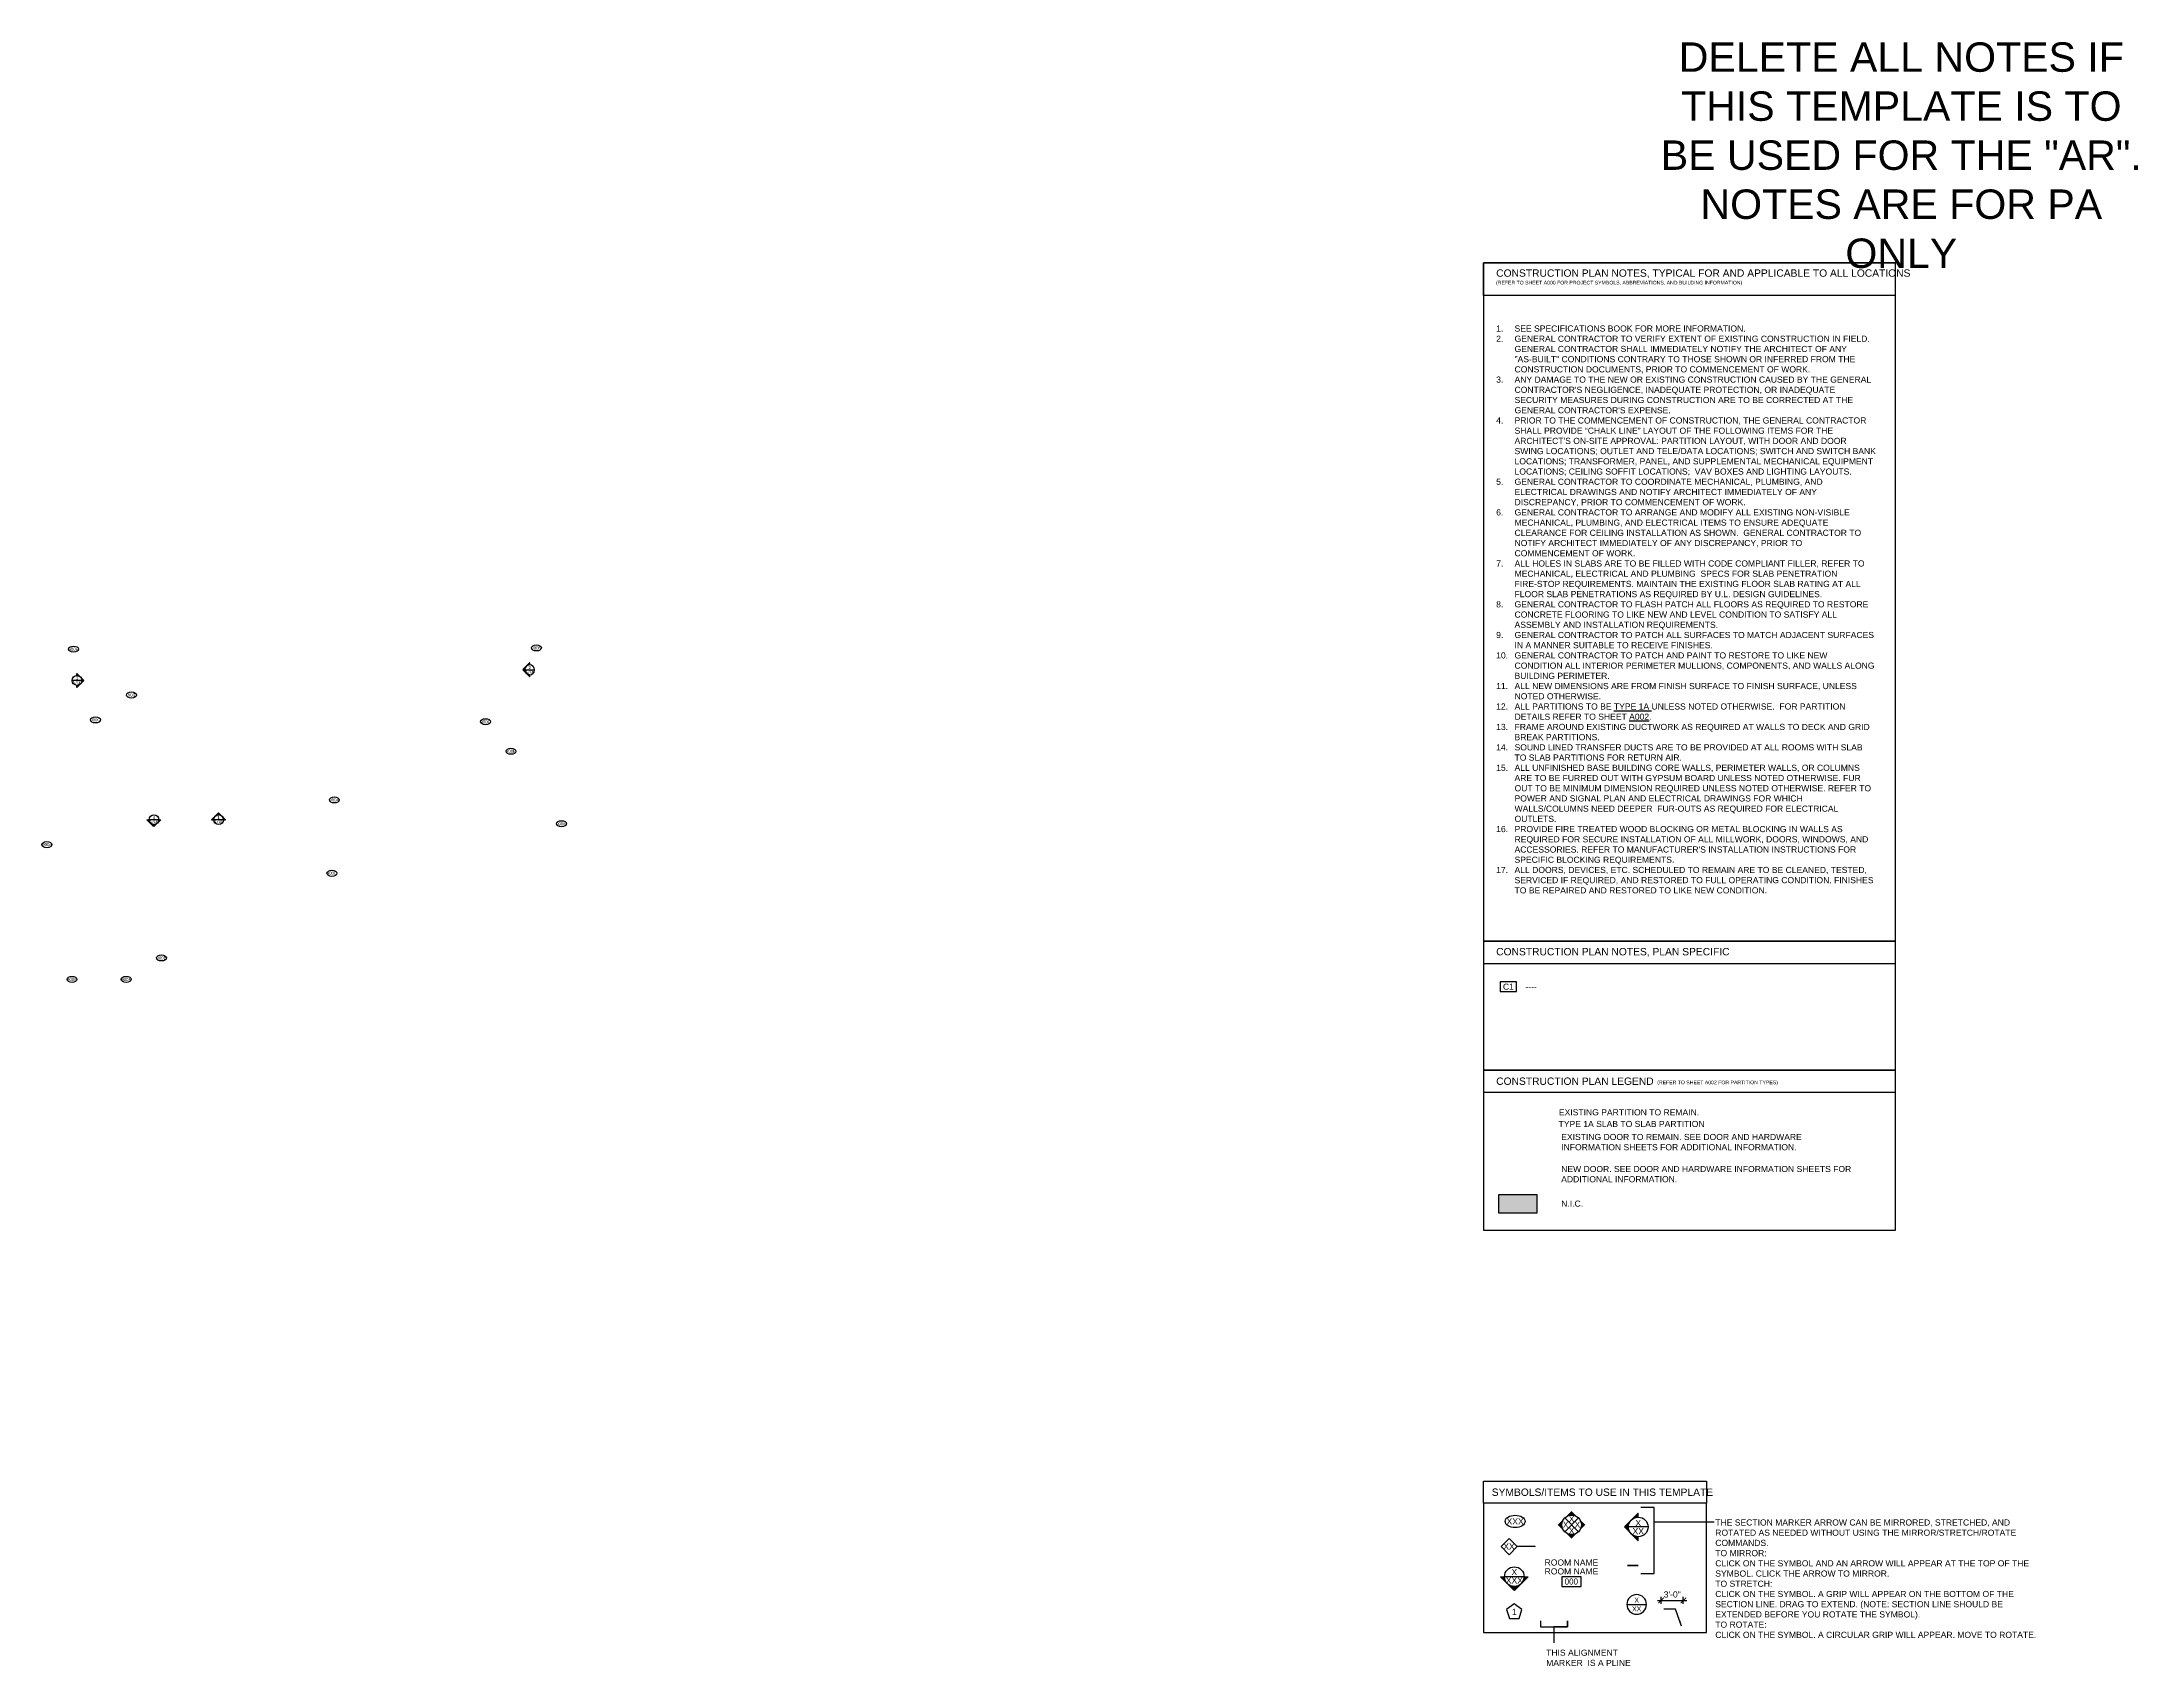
# Model space of a CAD drawing. Header units: inches. Extents: x 491 to 3912, y -542 to 2108.
import ezdxf
from ezdxf.enums import TextEntityAlignment as Align

# ---------------------------------------------------------------- set-up
doc = ezdxf.new("R2010")
doc.units = ezdxf.units.IN
doc.header["$LTSCALE"] = 96
doc.header["$MEASUREMENT"] = 0
for name, color, linetype in [('A-Anno-Flor', 7, 'Continuous'), ('A-Anno-PwrS', 7, 'Continuous'), ('A-Area-Iden', 7, 'Continuous'), ('A-Area-Iden-Name', 7, 'Continuous'), ('A-Area-Iden-Numb', 7, 'Continuous'), ('A-Door-Iden', 7, 'Continuous'), ('A-Flor-Case-Exst', 235, 'Continuous'), ('A-Flor-Case-Patt', 1, 'Continuous'), ('A-Wall-Iden', 7, 'Continuous'), ('Legend 300$0$A-Anno-PwrS', 7, 'Continuous')]:
    doc.layers.add(name, color=color, linetype=linetype)
doc.layers.add('Viewport', color=14, linetype='Continuous', plot=False)
doc.styles.add('OTJ_Title1', font='swiss.ttf')
doc.styles.add('OTJ_Title2', font='swissl.ttf')
doc.styles.add('RomanS', font='romans.shx')
doc.styles.add('THG-4', font='arial.ttf', dxfattribs={"width": 0.8})
doc.styles.add('XFINE_0', font='swissl.ttf')
doc.styles.add('XFINE_1-4', font='swissl.ttf', dxfattribs={"height": 5})
doc.styles.add('XFINE_1-8', font='swissl.ttf', dxfattribs={"height": 10})
doc.dimstyles.new('Aec_Wall_Tag', dxfattribs={"dimscale": 96, "dimtxt": 0.09375, "dimasz": 0.075, "dimexe": 0.25, "dimexo": 0, "dimgap": 0.0375, "dimtad": 1, "dimdec": 4, "dimzin": 3, "dimdsep": 46, "dimlunit": 4, "dimtxsty": 'RomanS', "dimcen": 0.09375, "dimdle": 0.125, "dimadec": 0, "dimazin": 0, "dimtfac": 0.75, "dimtdec": 4, "dimtmove": 2, "dimatfit": 3, "dimldrblk": 'Aec_Arrow_Bar', "dimfxl": 1, "dimfrac": 1, "dimtolj": 1, "dimtzin": 0, "dimarcsym": 0})
doc.dimstyles.new('OTJ_1-8', dxfattribs={"dimscale": 96, "dimtxt": 0.09375, "dimasz": 0.09375, "dimexe": 0.0625, "dimexo": 0.15625, "dimgap": 0.046875, "dimtad": 1, "dimdec": 1, "dimzin": 3, "dimdsep": 46, "dimlunit": 4, "dimtxsty": 'XFINE_1-8', "dimblk": 'ARCHTICK', "dimcen": 0.09, "dimdle": 0.0625, "dimclrd": 15, "dimclre": 15, "dimclrt": 7, "dimadec": 0, "dimazin": 0, "dimtfac": 0.75, "dimtdec": 1, "dimtix": 1, "dimtmove": 1, "dimatfit": 3, "dimfxl": 1, "dimfrac": 1, "dimtolj": 1, "dimtzin": 0, "dimarcsym": 0})
pattern_1 = [(90, (0, 0), (-0.008, 5e-19), [])]

# ---------------------------------------------------------------- blocks, each defined once
blk = doc.blocks.new('multi-note')
at = {"color": 4}
blk.add_lwpolyline([(-1.67, -1), (1.67, -1), (1.67, 1), (-1.67, 1)], close=True, dxfattribs=at)
at = {"color": 0, "style": 'XFINE_0', "width": 0.8}
blk.add_attdef('MULTI-NOTE', text='', height=1, dxfattribs=at).set_placement((0, 0), align=Align.MIDDLE_CENTER)
blk = doc.blocks.new('Aec_Wall_Tag_P')
at = {"color": 4}
blk.add_lwpolyline([(-0.6, -1.66), (1.06, 0), (-0.6, 1.66), (-2.25, 0)], close=True, dxfattribs=at)
at = {"style": 'XFINE_0', "width": 0.8}
blk.add_attdef('WALL:TYPE', text='', height=1, dxfattribs=at).set_placement((0, 0), align=Align.MIDDLE)
at = {"style": 'XFINE_0', "width": 0.8, "flags": 1}
blk.add_attdef('NAME:OBJECTSTYLE', text='', height=1, dxfattribs=at).set_placement((0, -2.5), align=Align.MIDDLE)
blk = doc.blocks.new('Aec_Arrow_Bar')
at = {"const_width": 0.188}
blk.add_lwpolyline([(-1, 0), (0.125, 0)], dxfattribs=at)
blk = doc.blocks.new('OTJ_Elev')
at = {"color": 0}
blk.add_line((2, 0), (-2, 0), dxfattribs=at)
blk.add_circle((0, 0), 2, dxfattribs=at)
at = {"color": 0, "style": 'XFINE_0', "width": 0.8}
blk.add_attdef('NUMBER', text='', height=1, dxfattribs=at).set_placement((0, 0.38), align=Align.CENTER)
blk.add_attdef('SHEET', text='', height=1, dxfattribs=at).set_placement((0, -0.42), align=Align.TOP_CENTER)
blk = doc.blocks.new('OTJ_Elev_Arrow')
h = blk.add_hatch()
h.set_pattern_fill('_USER', color=0, scale=0.008, angle=90, style=0, pattern_type=0)
h.set_pattern_definition(pattern_1)
h.paths.add_polyline_path([(-1.41, 1.41), (-2.83, 0), (-2, 0, -0.198912)])
h.paths.add_polyline_path([(0, 2.83), (-1.41, 1.41, -0.414214), (1.41, 1.41)])
h.paths.add_polyline_path([(1.41, 1.41, -0.198912), (2, 0), (2.83, 0)])
h = blk.add_hatch(color=0)
h.paths.add_polyline_path([(-1.41, 1.41), (-2.83, 0), (-2, 0, -0.198912)])
h.paths.add_polyline_path([(0, 2.83), (-1.41, 1.41, -0.414214), (1.41, 1.41)])
h.paths.add_polyline_path([(1.9, 0.93), (1.8, 0.88, -0.114349), (2, 0), (2.83, 0)])
h.paths.add_polyline_path([(1.41, 1.41, -0.082683), (1.8, 0.88), (1.9, 0.93)])
at = {"color": 0}
blk.add_lwpolyline([(-2, 0), (-2.83, 0), (0, 2.83), (2.83, 0), (2, 0)], dxfattribs=at)
blk.add_lwpolyline([(-2, 0), (-2.83, 0), (0, 2.83), (2.83, 0), (2, 0)], dxfattribs=at)
blk = doc.blocks.new('OTJCustomDoorTag-P')
at = {"color": 4}
blk.add_ellipse((0, 0), major_axis=(-2.03, 0), ratio=0.615385, dxfattribs=at)
at = {"style": 'XFINE_0', "width": 0.7}
blk.add_attdef('DOOR:NUM', text='', height=1, dxfattribs=at).set_placement((0, 0), align=Align.MIDDLE)
at = {"style": 'XFINE_0', "width": 0.7, "flags": 1}
for tag, p in [('DOOR:HDWR', (5.16, -4)), ('DOOR:MAT', (5.16, -5.85)), ('DOOR:FRAME', (5.16, -7.66)), ('DOOR:NEWRELOC', (5.16, -9.46)), ('DOOR:RATING', (5.16, -11.26)), ('DOOR:ROOM', (5.16, -13.01)), ('DOOR:TYPE', (5.16, -14.63)), ('DOOR:COST', (5.16, -16.25))]:
    blk.add_attdef(tag, text='', height=1, dxfattribs=at).set_placement(p, align=Align.MIDDLE_LEFT)
blk = doc.blocks.new('OTJ_Elev_2')
at = {"color": 0}
for p, q in [((1.41, 1.41), (-1.41, -1.41)), ((-1.41, 1.41), (1.41, -1.41))]:
    blk.add_line(p, q, dxfattribs=at)
blk.add_circle((0, 0), 2, dxfattribs=at)
at = {"color": 0, "style": 'XFINE_0', "width": 0.8}
for tag, p in [('NUMBER2', (-1.09, 0)), ('NUMBER1', (0, 1.09)), ('NUMBER4', (1.09, 0)), ('NUMBER3', (0, -1.03))]:
    blk.add_attdef(tag, text='', height=1, dxfattribs=at).set_placement(p, align=Align.MIDDLE_CENTER)
blk = doc.blocks.new('OTJ_Elev_Arrow_2')
blk.add_hatch(color=256).paths.add_polyline_path([(0, 2.83), (-1.41, 1.41, -0.414214), (1.41, 1.41)])
blk = doc.blocks.new('OTJ_Room_Tag_4_P')
at = {"layer": 'A-Area-Iden-Numb', "color": 4}
blk.add_lwpolyline([(2, -2), (2, 0), (-2, 0), (-2, -2)], close=True, dxfattribs=at)
at = {"layer": 'A-Area-Iden-Name', "style": 'XFINE_0', "width": 0.8}
for tag, p in [('ROOM:NAME1', (0, 2.35)), ('ROOM:NAME2', (0, 0.33))]:
    blk.add_attdef(tag, text='', height=1.33, dxfattribs=at).set_placement(p, align=Align.CENTER)
at = {"layer": 'A-Area-Iden-Numb', "style": 'XFINE_0', "width": 1.569593}
blk.add_attdef('ROOM:NUMBER', text='', height=1, dxfattribs=at).set_placement((-1.5, -1.5), (1.5, -1.5), align=Align.FIT)
blk = doc.blocks.new('PENT')
at = {"color": 4}
blk.add_lwpolyline([(0.091, -0.125), (0.147, 0.048), (0, 0.155), (-0.147, 0.048), (-0.091, -0.125)], close=True, dxfattribs=at)
at = {"linetype": 'Continuous', "style": 'THG-4', "width": 0.8}
blk.add_attdef('EQUIP', text='', height=0.0938, dxfattribs=at).set_placement((0, 0), align=Align.MIDDLE)
blk = doc.blocks.new('OTJ_Section_Arrow_1')
h = blk.add_hatch()
h.set_pattern_fill('_USER', color=0, scale=0.008, angle=90, style=0, pattern_type=0)
h.set_pattern_definition(pattern_1)
h.paths.add_polyline_path([(-1.41, 1.41), (-2.83, 0), (-2, 0, -0.198912)])
h.paths.add_polyline_path([(0, 2.83), (-1.41, 1.41, -0.414214), (1.41, 1.41)])
h.paths.add_polyline_path([(1.41, 1.41, -0.198912), (2, 0), (2.83, 0)])
h = blk.add_hatch(color=0)
h.paths.add_polyline_path([(-1.41, 1.41), (-2.83, 0), (-2, 0, -0.198912)])
h.paths.add_polyline_path([(0, 2.83), (-1.41, 1.41, -0.414214), (1.41, 1.41)])
h.paths.add_polyline_path([(1.9, 0.93), (1.8, 0.88, -0.114349), (2, 0), (2.83, 0)])
h.paths.add_polyline_path([(1.41, 1.41, -0.082683), (1.8, 0.88), (1.9, 0.93)])
at = {"color": 0}
blk.add_lwpolyline([(-2, 0), (-2.83, 0), (0, 2.83), (2.83, 0), (2, 0)], dxfattribs=at)
blk.add_lwpolyline([(-2, 0), (-2.83, 0), (0, 2.83), (2.83, 0), (2, 0)], dxfattribs=at)
blk = doc.blocks.new('*U188')
at = {"color": 0}
blk.add_line((2, 0), (-2, 0), dxfattribs=at)
blk.add_lwpolyline([(-2.25, -7.85, 0.375, 0.375, 0), (0, -7.85, 0, 0, 0), (0, -2, 0, 0, 0)], format="xyseb")
blk.add_circle((0, 0), 2, dxfattribs=at)
at = {"xscale": -1, "rotation": 89.99999999999993}
blk.add_blockref('OTJ_Section_Arrow_1', (0, 0), dxfattribs=at)
at = {"color": 0, "style": 'XFINE_0', "width": 0.8}
blk.add_attdef('NUMBER', text='', height=1, dxfattribs=at).set_placement((0, 0.38), align=Align.CENTER)
blk.add_attdef('SHEET', text='', height=1, dxfattribs=at).set_placement((0, -0.42), align=Align.TOP_CENTER)
blk = doc.blocks.new('OTJ_Section')
at = {"color": 0}
blk.add_line((2, 0), (-2, 0), dxfattribs=at)
blk.add_circle((0, 0), 2, dxfattribs=at)
at = {"color": 0, "style": 'XFINE_0', "width": 0.8}
blk.add_attdef('NUMBER', text='', height=1, dxfattribs=at).set_placement((0, 0.38), align=Align.CENTER)
blk.add_attdef('SHEET', text='', height=1, dxfattribs=at).set_placement((0, -0.42), align=Align.TOP_CENTER)
blk = doc.blocks.new('_ArchTick')
at = {"color": 0, "linetype": 'ByBlock', "const_width": 0.15}
blk.add_lwpolyline([(-0.5, -0.5), (0.5, 0.5)], dxfattribs=at)
blk = doc.blocks.new('*D189')
at = {"layer": 'A-Anno-Flor', "color": 15, "lineweight": -2, "transparency": 16777216}
for p, q in [((3127.9, -435.3), (3176.1, -435.3)), ((3133.9, -441.1), (3133.9, -429.3)), ((3170.1, -441.1), (3170.1, -429.3))]:
    blk.add_line(p, q, dxfattribs=at)
at = {"layer": 'DefPoints', "color": 0, "transparency": 16777216}
for p in [(3170.1, -435.3), (3133.9, -456.1), (3170.1, -456.1)]:
    blk.add_point(p, dxfattribs=at)
at = {"layer": 'A-Anno-Flor', "color": 15, "lineweight": -2, "transparency": 16777216, "xscale": 9, "yscale": 9, "zscale": 9, "rotation": 180}
blk.add_blockref('_ArchTick', (3133.9, -435.3), dxfattribs=at)
at = {"layer": 'A-Anno-Flor', "color": 15, "lineweight": -2, "transparency": 16777216, "xscale": 9, "yscale": 9, "zscale": 9}
blk.add_blockref('_ArchTick', (3170.1, -435.3), dxfattribs=at)
at = {"layer": 'A-Anno-Flor', "color": 7, "transparency": 16777216, "insert": (3152, -425.6), "char_height": 10, "attachment_point": 5, "style": 'XFINE_1-8'}
blk.add_mtext('\\A1;3\'-0"', dxfattribs=at)

msp = doc.modelspace()

# ---------------------------------------------------------------- hatches: boundary and pattern name
at = {"layer": 'A-Flor-Case-Patt'}
msp.add_hatch(color=254, dxfattribs=at).paths.add_polyline_path([(2868.87, 226.89), (2931.03, 226.89), (2931.03, 196.55), (2868.87, 196.55)])

# ---------------------------------------------------------------- linework, layer by layer
at = {"layer": 'A-Anno-Flor', "color": 15}
msp.add_lwpolyline([(2948.07, -473.49, 0, 3, 0), (2948.07, -464.47, 0, 0, 0), (2948.07, -450.45, 0, 0, 0), (2971.96, -450.45, 0, 0, 0), (2971.96, -464.47, 3, 0, 0), (2971.96, -473.49, 0, 3, 0)], format="xyseb", dxfattribs=at)
at = {"layer": 'A-Anno-PwrS', "color": 5}
msp.add_lwpolyline([(3516.37, 1694.1), (2843.93, 1694.1), (2843.93, 1747.61), (3516.37, 1747.61)], dxfattribs=at)
for points in [[(2843.93, 640.27), (3516.37, 640.27), (3516.37, 1747.61), (2843.93, 1747.61)], [(2843.93, 429.94), (3516.37, 429.94), (3516.37, 640.27), (2843.93, 640.27)], [(2843.93, 169.09), (3516.37, 169.09), (3516.37, 429.94), (2843.93, 429.94)], [(2843.93, -240.75), (3207.88, -240.75), (3207.88, -276.75), (2843.93, -276.75)], [(2843.93, -487.59), (3207.88, -487.59), (3207.88, -276.75), (2843.93, -276.75)]]:
    msp.add_lwpolyline(points, close=True, dxfattribs=at)
at = {"layer": 'A-Flor-Case-Exst'}
msp.add_lwpolyline([(2868.87, 226.89), (2931.03, 226.89), (2931.03, 196.55), (2868.87, 196.55)], close=True, dxfattribs=at)
at = {"layer": 'Legend 300$0$A-Anno-PwrS', "color": 5}
for points in [[(3516.37, 640.27), (2843.93, 640.27), (2843.93, 604.27), (3516.37, 604.27)], [(3516.37, 429.94), (2843.93, 429.94), (2843.93, 393.94), (3516.37, 393.94)]]:
    msp.add_lwpolyline(points, dxfattribs=at)
at = {"layer": 'Viewport', "color": 4}
msp.add_line((3220.26, -307.83), (3122.54, -307.83), dxfattribs=at)
for points in [[(3100.58, -391.38), (3122.54, -391.38), (3122.54, -283.91), (3100.58, -283.91)], [(2936.88, -468.71), (2936.88, -478.18), (2981.12, -478.18), (2981.12, -468.71), (2981.12, -478.18), (2959, -478.18), (2959, -504.32)]]:
    msp.add_lwpolyline(points, dxfattribs=at)

# ---------------------------------------------------------------- block references
at = {"layer": 'A-Anno-Flor'}
ref = msp.add_blockref('OTJ_Elev', (548.01, 1065.92), dxfattribs=dict(at, xscale=4, yscale=4, zscale=4))
ref.add_attrib('NUMBER', '3', dxfattribs={"layer": '0', "color": 0, "height": 5, "style": 'XFINE_1-8'}).set_placement((548.01, 1065.66), align=Align.BOTTOM_CENTER)
ref.add_attrib('SHEET', 'A700', dxfattribs={"layer": '0', "color": 0, "height": 5, "style": 'XFINE_1-8'}).set_placement((548.01, 1058.84), align=Align.BOTTOM_CENTER)
for name, p, xscale, yscale, zscale, rotation in [('OTJ_Elev_Arrow', (548.02, 1065.94), 4, 4, 4, 270), ('OTJ_Elev_Arrow', (1287.03, 1083.29), -4, 4, 4, 90), ('OTJ_Elev_Arrow', (673.7, 838.68), 4, 4, 4, 180), ('OTJ_Elev_Arrow_2', (2987.77, -311.94), 8, 8, 8, 90.00000000000001), ('OTJ_Elev_Arrow_2', (2987.77, -311.94), -8, 8, 8, 270), ('OTJ_Elev_Arrow_2', (2987.77, -311.94), -8, 8, 8, 180), ('OTJ_Elev_Arrow', (2894.29, -396.55), 8, 8, 8, 180)]:
    msp.add_blockref(name, p, dxfattribs=dict(at, xscale=xscale, yscale=yscale, zscale=zscale, rotation=rotation))
ref = msp.add_blockref('OTJ_Elev', (1287.03, 1083.27), dxfattribs=dict(at, xscale=-4, yscale=4, zscale=4))
ref.add_attrib('NUMBER', '2', dxfattribs={"layer": '0', "color": 0, "height": 5, "style": 'XFINE_1-8'}).set_placement((1287.03, 1083), align=Align.BOTTOM_CENTER)
ref.add_attrib('SHEET', 'A700', dxfattribs={"layer": '0', "color": 0, "height": 5, "style": 'XFINE_1-8'}).set_placement((1287.29, 1076.18), align=Align.BOTTOM_CENTER)
ref = msp.add_blockref('OTJ_Elev', (673.7, 838.68), dxfattribs=dict(at, xscale=4, yscale=4, zscale=4))
ref.add_attrib('NUMBER', '4', dxfattribs={"layer": '0', "color": 0, "height": 5, "style": 'XFINE_1-8'}).set_placement((673.7, 838.42), align=Align.BOTTOM_CENTER)
ref.add_attrib('SHEET', 'A700', dxfattribs={"layer": '0', "color": 0, "height": 5, "style": 'XFINE_1-8'}).set_placement((673.7, 831.59), align=Align.BOTTOM_CENTER)
for name, p, xscale, yscale, zscale in [('OTJ_Elev_Arrow', (779.24, 838.68), -4, 4, 4), ('OTJ_Elev_Arrow_2', (2987.77, -311.94), 8, 8, 8)]:
    msp.add_blockref(name, p, dxfattribs=dict(at, xscale=xscale, yscale=yscale, zscale=zscale))
ref = msp.add_blockref('OTJ_Elev', (779.24, 838.68), dxfattribs=dict(at, xscale=4, yscale=4, zscale=4))
ref.add_attrib('NUMBER', '1', dxfattribs={"layer": '0', "color": 0, "height": 5, "style": 'XFINE_1-8'}).set_placement((779.24, 838.42), align=Align.BOTTOM_CENTER)
ref.add_attrib('SHEET', 'A700', dxfattribs={"layer": '0', "color": 0, "height": 5, "style": 'XFINE_1-8'}).set_placement((779.24, 831.59), align=Align.BOTTOM_CENTER)
ref = msp.add_blockref('OTJ_Elev_2', (2987.77, -311.94), dxfattribs=dict(at, xscale=8, yscale=8, zscale=8))
ref.add_attrib('NUMBER1', 'X', dxfattribs={"layer": '0', "color": 0, "height": 10, "style": 'XFINE_1-8'}).set_placement((2987.77, -310.46), align=Align.BOTTOM_CENTER)
ref.add_attrib('NUMBER2', 'X', dxfattribs={"layer": '0', "color": 0, "height": 10, "style": 'XFINE_1-8'}).set_placement((2978.1, -319.75), align=Align.BOTTOM_CENTER)
ref.add_attrib('NUMBER3', 'X', dxfattribs={"layer": '0', "color": 0, "height": 10, "style": 'XFINE_1-8'}).set_placement((2987.77, -329.53), align=Align.BOTTOM_CENTER)
ref.add_attrib('NUMBER4', 'X', dxfattribs={"layer": '0', "color": 0, "height": 10, "style": 'XFINE_1-8'}).set_placement((2997.29, -319.69), align=Align.BOTTOM_CENTER)
ref = msp.add_blockref('*U188', (3096.53, -315.41), dxfattribs=dict(at, xscale=8, yscale=8, zscale=8))
ref.add_attrib('NUMBER', 'X', dxfattribs={"layer": '0', "color": 0, "height": 10, "style": 'XFINE_1-8'}).set_placement((3096.53, -317), align=Align.BOTTOM_CENTER)
ref.add_attrib('SHEET', 'XX', dxfattribs={"layer": '0', "color": 0, "height": 10, "style": 'XFINE_1-8'}).set_placement((3096.53, -330.34), align=Align.BOTTOM_CENTER)
ref = msp.add_blockref('OTJ_Elev', (2894.29, -396.55), dxfattribs=dict(at, xscale=8, yscale=8, zscale=8))
ref.add_attrib('NUMBER', 'X', dxfattribs={"layer": '0', "color": 0, "height": 10, "style": 'XFINE_1-8'}).set_placement((2894.29, -397.07), align=Align.BOTTOM_CENTER)
ref.add_attrib('SHEET', 'XXX', dxfattribs={"layer": '0', "color": 0, "height": 10, "style": 'XFINE_1-8'}).set_placement((2894.29, -410.72), align=Align.BOTTOM_CENTER)
at = {"layer": 'A-Anno-Flor', "linetype": 'Continuous', "lineweight": -3}
ref = msp.add_blockref('PENT', (2894.12, -453.94), dxfattribs=dict(at, xscale=85.33674680322292, yscale=85.33674680322292, zscale=85.33674680322292))
ref.add_attrib('EQUIP', '1', dxfattribs={"layer": '0', "linetype": 'Continuous', "height": 10, "style": 'XFINE_1-8'}).set_placement((2894.12, -453.94), align=Align.MIDDLE)
at = {"layer": 'A-Anno-Flor'}
ref = msp.add_blockref('OTJ_Section', (3093.98, -441.78), dxfattribs=dict(at, xscale=-8, yscale=8, zscale=8))
ref.add_attrib('NUMBER', 'X', dxfattribs={"layer": '0', "color": 0, "height": 8, "style": 'XFINE_0', "width": 0.8}).set_placement((3093.99, -438.77), align=Align.CENTER)
ref.add_attrib('SHEET', 'XX', dxfattribs={"layer": '0', "color": 0, "height": 8, "style": 'XFINE_0', "width": 0.8}).set_placement((3093.99, -445.11), align=Align.TOP_CENTER)
at = {"layer": 'A-Anno-PwrS'}
ref = msp.add_blockref('multi-note', (2884.56, 566.25), dxfattribs=dict(at, xscale=8, yscale=8, zscale=8))
ref.add_attrib('MULTI-NOTE', 'C1', dxfattribs={"layer": '0', "color": 0, "height": 10, "style": 'XFINE_1-8'}).set_placement((2884.56, 566.25), align=Align.MIDDLE_CENTER)
at = {"layer": 'A-Area-Iden'}
ref = msp.add_blockref('OTJ_Room_Tag_4_P', (2987.56, -396.65), dxfattribs=dict(at, xscale=8, yscale=8, zscale=8))
ref.add_attrib('ROOM:NAME1', 'ROOM NAME', dxfattribs={"layer": 'A-Area-Iden-Name', "height": 10, "style": 'XFINE_1-8'}).set_placement((2987.56, -373.41), align=Align.MIDDLE_CENTER)
ref.add_attrib('ROOM:NAME2', 'ROOM NAME', dxfattribs={"layer": 'A-Area-Iden-Name', "height": 10, "style": 'XFINE_1-8'}).set_placement((2987.56, -387.91), align=Align.MIDDLE_CENTER)
ref.add_attrib('ROOM:NUMBER', '000', dxfattribs={"layer": 'A-Area-Iden-Numb', "height": 10, "style": 'XFINE_1-8', "width": 0.97737}).set_placement((2976.46, -409.45), (2998.16, -409.45), align=Align.FIT)
at = {"layer": 'A-Door-Iden', "color": 7, "linetype": 'Continuous', "lineweight": -3}
ref = msp.add_blockref('OTJCustomDoorTag-P', (542.5, 1117), dxfattribs=dict(at, xscale=4, yscale=4, zscale=4))
ref.add_attrib('DOOR:NUM', '900H', dxfattribs={"layer": '0', "height": 5, "style": 'XFINE_1-8'}).set_placement((542.5, 1117), align=Align.MIDDLE)
ref = msp.add_blockref('OTJCustomDoorTag-P', (1298, 1119), dxfattribs=dict(at, xscale=4, yscale=4, zscale=4))
ref.add_attrib('DOOR:NUM', '900N', dxfattribs={"layer": '0', "height": 5, "style": 'XFINE_1-8'}).set_placement((1298, 1119), align=Align.MIDDLE)
ref = msp.add_blockref('OTJCustomDoorTag-P', (637.01, 1042.17), dxfattribs=dict(at, xscale=4, yscale=4, zscale=4))
ref.add_attrib('DOOR:NUM', '903', dxfattribs={"layer": '0', "height": 5, "style": 'XFINE_1-8'}).set_placement((637.01, 1042.17), align=Align.MIDDLE)
ref = msp.add_blockref('OTJCustomDoorTag-P', (578.31, 1001.64), dxfattribs=dict(at, xscale=4, yscale=4, zscale=4))
ref.add_attrib('DOOR:NUM', '900G', dxfattribs={"layer": '0', "height": 5, "style": 'XFINE_1-8'}).set_placement((578.31, 1001.64), align=Align.MIDDLE)
ref = msp.add_blockref('OTJCustomDoorTag-P', (1214.98, 998.48), dxfattribs=dict(at, xscale=4, yscale=4, zscale=4))
ref.add_attrib('DOOR:NUM', '900C', dxfattribs={"layer": '0', "height": 5, "style": 'XFINE_1-8'}).set_placement((1214.98, 998.48), align=Align.MIDDLE)
ref = msp.add_blockref('OTJCustomDoorTag-P', (1256.52, 950.42), dxfattribs=dict(at, xscale=4, yscale=4, zscale=4))
ref.add_attrib('DOOR:NUM', '900B', dxfattribs={"layer": '0', "height": 5, "style": 'XFINE_1-8'}).set_placement((1256.52, 950.42), align=Align.MIDDLE)
ref = msp.add_blockref('OTJCustomDoorTag-P', (968.19, 870.97), dxfattribs=dict(at, xscale=4, yscale=4, zscale=4))
ref.add_attrib('DOOR:NUM', '900A', dxfattribs={"layer": '0', "height": 5, "style": 'XFINE_1-8'}).set_placement((968.19, 870.97), align=Align.MIDDLE)
ref = msp.add_blockref('OTJCustomDoorTag-P', (1339, 832), dxfattribs=dict(at, xscale=4, yscale=4, zscale=4))
ref.add_attrib('DOOR:NUM', '900M', dxfattribs={"layer": '0', "height": 5, "style": 'XFINE_1-8'}).set_placement((1339, 832), align=Align.MIDDLE)
ref = msp.add_blockref('OTJCustomDoorTag-P', (499, 798), dxfattribs=dict(at, xscale=4, yscale=4, zscale=4))
ref.add_attrib('DOOR:NUM', '900J', dxfattribs={"layer": '0', "height": 5, "style": 'XFINE_1-8'}).set_placement((499, 798), align=Align.MIDDLE)
ref = msp.add_blockref('OTJCustomDoorTag-P', (964.24, 751.29), dxfattribs=dict(at, xscale=4, yscale=4, zscale=4))
ref.add_attrib('DOOR:NUM', '900D', dxfattribs={"layer": '0', "height": 5, "style": 'XFINE_1-8'}).set_placement((964.24, 751.29), align=Align.MIDDLE)
ref = msp.add_blockref('OTJCustomDoorTag-P', (685.96, 613.15), dxfattribs=dict(at, xscale=4, yscale=4, zscale=4))
ref.add_attrib('DOOR:NUM', '900E', dxfattribs={"layer": '0', "height": 5, "style": 'XFINE_1-8'}).set_placement((685.96, 613.15), align=Align.MIDDLE)
ref = msp.add_blockref('OTJCustomDoorTag-P', (540, 578.03), dxfattribs=dict(at, xscale=4, yscale=4, zscale=4))
ref.add_attrib('DOOR:NUM', '900K', dxfattribs={"layer": '0', "height": 5, "style": 'XFINE_1-8'}).set_placement((540, 578.03), align=Align.MIDDLE)
ref = msp.add_blockref('OTJCustomDoorTag-P', (628.49, 578.03), dxfattribs=dict(at, xscale=4, yscale=4, zscale=4))
ref.add_attrib('DOOR:NUM', '900F', dxfattribs={"layer": '0', "height": 5, "style": 'XFINE_1-8'}).set_placement((628.49, 578.03), align=Align.MIDDLE)
ref = msp.add_blockref('OTJCustomDoorTag-P', (2895.57, -306.29), dxfattribs=dict(at, xscale=8, yscale=8, zscale=8))
ref.add_attrib('DOOR:NUM', 'XXX', dxfattribs={"layer": '0', "height": 10, "style": 'XFINE_1-8'}).set_placement((2895.57, -306.29), align=Align.MIDDLE)
at = {"layer": 'A-Wall-Iden', "color": 7, "linetype": 'Continuous', "lineweight": -3}
ref = msp.add_blockref('Aec_Wall_Tag_P', (2890.58, -347.45), dxfattribs=dict(at, xscale=8, yscale=8, zscale=8))
ref.add_attrib('WALL:TYPE', 'XX', dxfattribs={"layer": '0', "height": 10, "style": 'XFINE_1-8'}).set_placement((2885.51, -347.26), align=Align.MIDDLE)

# ---------------------------------------------------------------- texts
note = msp.add_mtext_static_columns([''] * 2, width=619.4012, gutter_width=63.14, height=0, dxfattribs=dict(insert=(2864.63, 1645.25), char_height=10, attachment_point=1, style='XFINE_1-8'))
for column, words in zip([note] + note.columns.linked_columns, ['\\pi-30,l30,t30;1.^ISEE SPECIFICATIONS BOOK FOR MORE INFORMATION.\\P2.^IGENERAL CONTRACTOR TO VERIFY EXTENT OF EXISTING CONSTRUCTION IN FIELD. GENERAL CONTRACTOR SHALL IMMEDIATELY NOTIFY THE ARCHITECT OF ANY "AS-BUILT" CONDITIONS CONTRARY TO THOSE SHOWN OR INFERRED FROM THE CONSTRUCTION DOCUMENTS, PRIOR TO COMMENCEMENT OF WORK.\\P3.^IANY DAMAGE TO THE NEW OR EXISTING CONSTRUCTION CAUSED BY THE GENERAL CONTRACTOR\'S NEGLIGENCE, INADEQUATE PROTECTION, OR INADEQUATE SECURITY MEASURES DURING CONSTRUCTION ARE TO BE CORRECTED AT THE  GENERAL CONTRACTOR\'S EXPENSE.\\P4.^IPRIOR TO THE COMMENCEMENT OF CONSTRUCTION, THE GENERAL CONTRACTOR SHALL PROVIDE “CHALK LINE” LAYOUT OF THE FOLLOWING ITEMS FOR THE ARCHITECT\'S ON-SITE APPROVAL: PARTITION LAYOUT, WITH DOOR AND DOOR SWING LOCATIONS; OUTLET AND TELE/DATA LOCATIONS; SWITCH AND SWITCH BANK LOCATIONS; TRANSFORMER, PANEL, AND SUPPLEMENTAL MECHANICAL EQUIPMENT LOCATIONS; CEILING SOFFIT LOCATIONS;  VAV BOXES AND LIGHTING LAYOUTS.\\P5.^IGENERAL CONTRACTOR TO COORDINATE MECHANICAL, PLUMBING, AND ELECTRICAL DRAWINGS AND NOTIFY ARCHITECT IMMEDIATELY OF ANY DISCREPANCY, PRIOR TO COMMENCEMENT OF WORK.\\P6.^IGENERAL CONTRACTOR TO ARRANGE AND MODIFY ALL EXISTING NON-VISIBLE MECHANICAL, PLUMBING, AND ELECTRICAL ITEMS TO ENSURE ADEQUATE CLEARANCE FOR CEILING INSTALLATION AS SHOWN.  GENERAL CONTRACTOR TO NOTIFY ARCHITECT IMMEDIATELY OF ANY DISCREPANCY, PRIOR TO COMMENCEMENT OF WORK.\\P7.^IALL HOLES IN SLABS ARE TO BE FILLED WITH CODE COMPLIANT FILLER, REFER TO MECHANICAL, ELECTRICAL AND PLUMBING  SPECS FOR SLAB PENETRATION FIRE-STOP REQUIREMENTS. MAINTAIN THE EXISTING FLOOR SLAB RATING AT ALL FLOOR SLAB PENETRATIONS AS REQUIRED BY U.L. DESIGN GUIDELINES.\\P8.^IGENERAL CONTRACTOR TO FLASH PATCH ALL FLOORS AS REQUIRED TO RESTORE CONCRETE FLOORING TO LIKE NEW AND LEVEL CONDITION TO SATISFY ALL ASSEMBLY AND INSTALLATION REQUIREMENTS.\\P9.^IGENERAL CONTRACTOR TO PATCH ALL SURFACES TO MATCH ADJACENT SURFACES IN A MANNER SUITABLE TO RECEIVE FINISHES.\\P10.^IGENERAL CONTRACTOR TO PATCH AND PAINT TO RESTORE TO LIKE NEW CONDITION ALL INTERIOR PERIMETER MULLIONS, COMPONENTS, AND WALLS ALONG BUILDING PERIMETER.\\P11.^IALL NEW DIMENSIONS ARE FROM FINISH SURFACE TO FINISH SURFACE, UNLESS NOTED OTHERWISE.\\P12.^IALL PARTITIONS TO BE {\\LTYPE 1A} UNLESS NOTED OTHERWISE.  FOR PARTITION DETAILS REFER TO SHEET {\\LA002}.\\P13.^IFRAME AROUND EXISTING DUCTWORK AS REQUIRED AT WALLS TO DECK AND GRID BREAK PARTITIONS.\\P14.^ISOUND LINED TRANSFER DUCTS ARE TO BE PROVIDED AT ALL ROOMS WITH SLAB TO SLAB PARTITIONS FOR RETURN AIR.\\P15.^IALL UNFINISHED BASE BUILDING CORE WALLS, PERIMETER WALLS, OR COLUMNS ARE TO BE FURRED OUT WITH GYPSUM BOARD UNLESS NOTED OTHERWISE. FUR OUT TO BE MINIMUM DIMENSION REQUIRED UNLESS NOTED OTHERWISE. REFER TO POWER AND SIGNAL PLAN AND ELECTRICAL DRAWINGS FOR WHICH WALLS/COLUMNS NEED DEEPER  FUR-OUTS AS REQUIRED FOR ELECTRICAL OUTLETS.\\P16.^IPROVIDE FIRE TREATED WOOD BLOCKING OR METAL BLOCKING IN WALLS AS REQUIRED FOR SECURE INSTALLATION OF ALL MILLWORK, DOORS, WINDOWS, AND ACCESSORIES. REFER TO MANUFACTURER\'S INSTALLATION INSTRUCTIONS FOR SPECIFIC BLOCKING REQUIREMENTS.\\P17.^IALL DOORS, DEVICES, ETC.{\\A1; SCHEDULED TO REMAIN ARE TO BE CLEANED, TESTED, SERVICED IF REQUIRED, AND RESTORED TO FULL OPERATING CONDITION. FINISHES TO BE REPAIRED AND RESTORED TO LIKE NEW CONDITION.}', '']):
    column.text = words
at = {"insert": (2912.39, 570.89), "char_height": 10, "width": 549.3097, "attachment_point": 1, "style": 'XFINE_1-8'}
msp.add_mtext('----', dxfattribs=at)
at = {"layer": 'A-Anno-Flor'}
for s, insert, char_height, width, attachment_point, style in [('(REFER TO SHEET A000 FOR PROJECT SYMBOLS, ABBREVIATIONS, AND BUILDING INFORMATION)', (2864.4, 1718.12), 6, 384.2037, 1, 'OTJ_Title2'), ('CONSTRUCTION PLAN NOTES, TYPICAL FOR AND APPLICABLE TO ALL LOCATIONS', (2864.63, 1729.61), 12, 714.1873, 4, 'OTJ_Title1'), ('CONSTRUCTION PLAN NOTES, PLAN SPECIFIC', (2864.63, 622.27), 12, 510.0262, 4, 'OTJ_Title1'), ('CONSTRUCTION PLAN LEGEND', (2864.63, 411.94), 12, 509.1881, 4, 'OTJ_Title1'), ('(REFER TO SHEET A002 FOR PARTITION TYPES)', (3127.46, 413.04), 6, 186.8473, 1, 'OTJ_Title2'), ('TYPE 1A SLAB TO SLAB PARTITION', (2966.51, 347.22), 10, 546.873, 1, 'XFINE_1-8'), ('EXISTING PARTITION TO REMAIN.', (2967.03, 366.2), 10, 546.873, 1, 'XFINE_1-8'), ('EXISTING DOOR TO REMAIN. SEE DOOR AND HARDWARE INFORMATION SHEETS FOR ADDITIONAL INFORMATION.', (2970.82, 325.99), 10, 447.1682, 1, 'XFINE_1-8'), ('NEW DOOR. SEE DOOR AND HARDWARE INFORMATION SHEETS FOR ADDITIONAL INFORMATION.', (2970.82, 273.71), 10, 546.873, 1, 'XFINE_1-8'), ('N.I.C.', (2970.82, 217.2), 10, 546.873, 1, 'XFINE_1-8'), ('SYMBOLS/ITEMS TO USE IN THIS TEMPLATE', (2857.37, -258.75), 12, 555.2731, 4, 'OTJ_Title1')]:
    msp.add_mtext(s, dxfattribs=dict(at, insert=insert, char_height=char_height, width=width, attachment_point=attachment_point, style=style))
at = {"layer": 'Viewport', "color": 7, "insert": (3525.9, 2107.17), "char_height": 48, "width": 800.4556, "attachment_point": 2, "style": 'XFINE_1-4'}
msp.add_mtext('DELETE ALL NOTES IF THIS TEMPLATE IS TO BE USED FOR THE "AR". NOTES ARE FOR PA ONLY', dxfattribs=at)
at = {"layer": 'Viewport', "color": 4, "char_height": 10, "attachment_point": 1, "style": 'XFINE_1-8'}
for s, insert, width in [('THE SECTION MARKER ARROW CAN BE MIRRORED, STRETCHED, AND ROTATED AS NEEDED WITHOUT USING THE MIRROR/STRETCH/ROTATE COMMANDS.\\PTO MIRROR:\\PCLICK ON THE SYMBOL AND AN ARROW WILL APPEAR AT THE TOP OF THE SYMBOL. CLICK THE ARROW TO MIRROR.\\PTO STRETCH:\\PCLICK ON THE SYMBOL. A GRIP WILL APPEAR ON THE BOTTOM OF THE SECTION LINE. DRAG TO EXTEND. (NOTE: SECTION LINE SHOULD BE EXTENDED BEFORE YOU ROTATE THE SYMBOL).\\PTO ROTATE:\\PCLICK ON THE SYMBOL. A CIRCULAR GRIP WILL APPEAR. MOVE TO ROTATE.', (3222.28, -303.07), 516.2485), ('THIS ALIGNMENT MARKER  IS A PLINE', (2946.19, -515.59), 157.4539)]:
    msp.add_mtext(s, dxfattribs=dict(at, insert=insert, width=width))

# ---------------------------------------------------------------- dimensions: what is measured, and where the dimension line sits
at = {"layer": 'A-Anno-Flor'}
dim = msp.add_linear_dim(base=(3170.14, -435.29), p1=(3133.92, -456.13), p2=(3170.14, -456.13), dimstyle='OTJ_1-8', dxfattribs=at)
dim.commit()
dim.dimension.update_dxf_attribs({"geometry": '*D189', "text_midpoint": (3152.03, -425.65)})

# ---------------------------------------------------------------- leaders
msp.add_leader([(3167.14, -477.23), (3157.2, -449.46), (3138.33, -449.46)], dimstyle='OTJ_1-8', override={"dimgap": 0.046875, "dimtad": 0}, dxfattribs=at)
at = {"layer": 'A-Wall-Iden'}
msp.add_leader([(2928.26, -347.45), (2899.06, -347.45)], dimstyle='Aec_Wall_Tag', override={"dimscale": 96}, dxfattribs=at)

doc.saveas('drawing.dxf')
